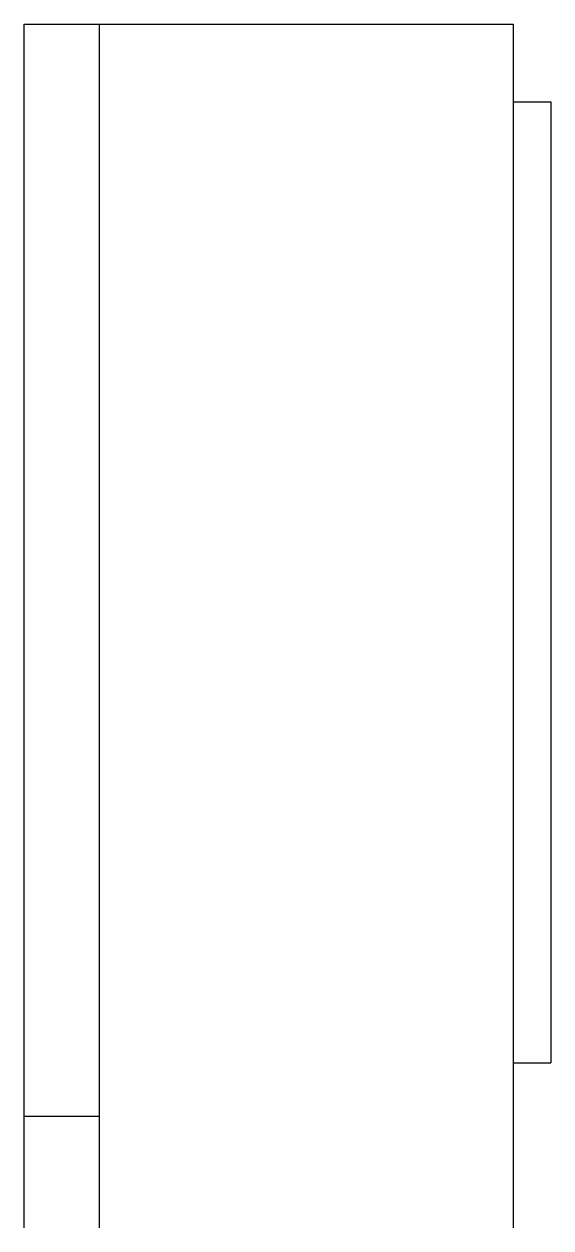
# Model space of a CAD drawing. Header units: centimetres. Extents: x 0 to 70, y 0 to 160.
import ezdxf

# ---------------------------------------------------------------- set-up
doc = ezdxf.new("R2010")
doc.units = ezdxf.units.CM

msp = doc.modelspace()

# ---------------------------------------------------------------- linework, layer by layer
for p, q in [((0, 160), (65, 160)), ((0, 0), (0, 160)), ((65, 160), (65, 0)), ((10, 0), (10, 160)), ((65, 149.67), (70, 149.67)), ((70, 149.67), (70, 21.95)), ((65, 21.95), (70, 21.95)), ((0, 14.87), (10, 14.87))]:
    msp.add_line(p, q)

doc.saveas('drawing.dxf')
